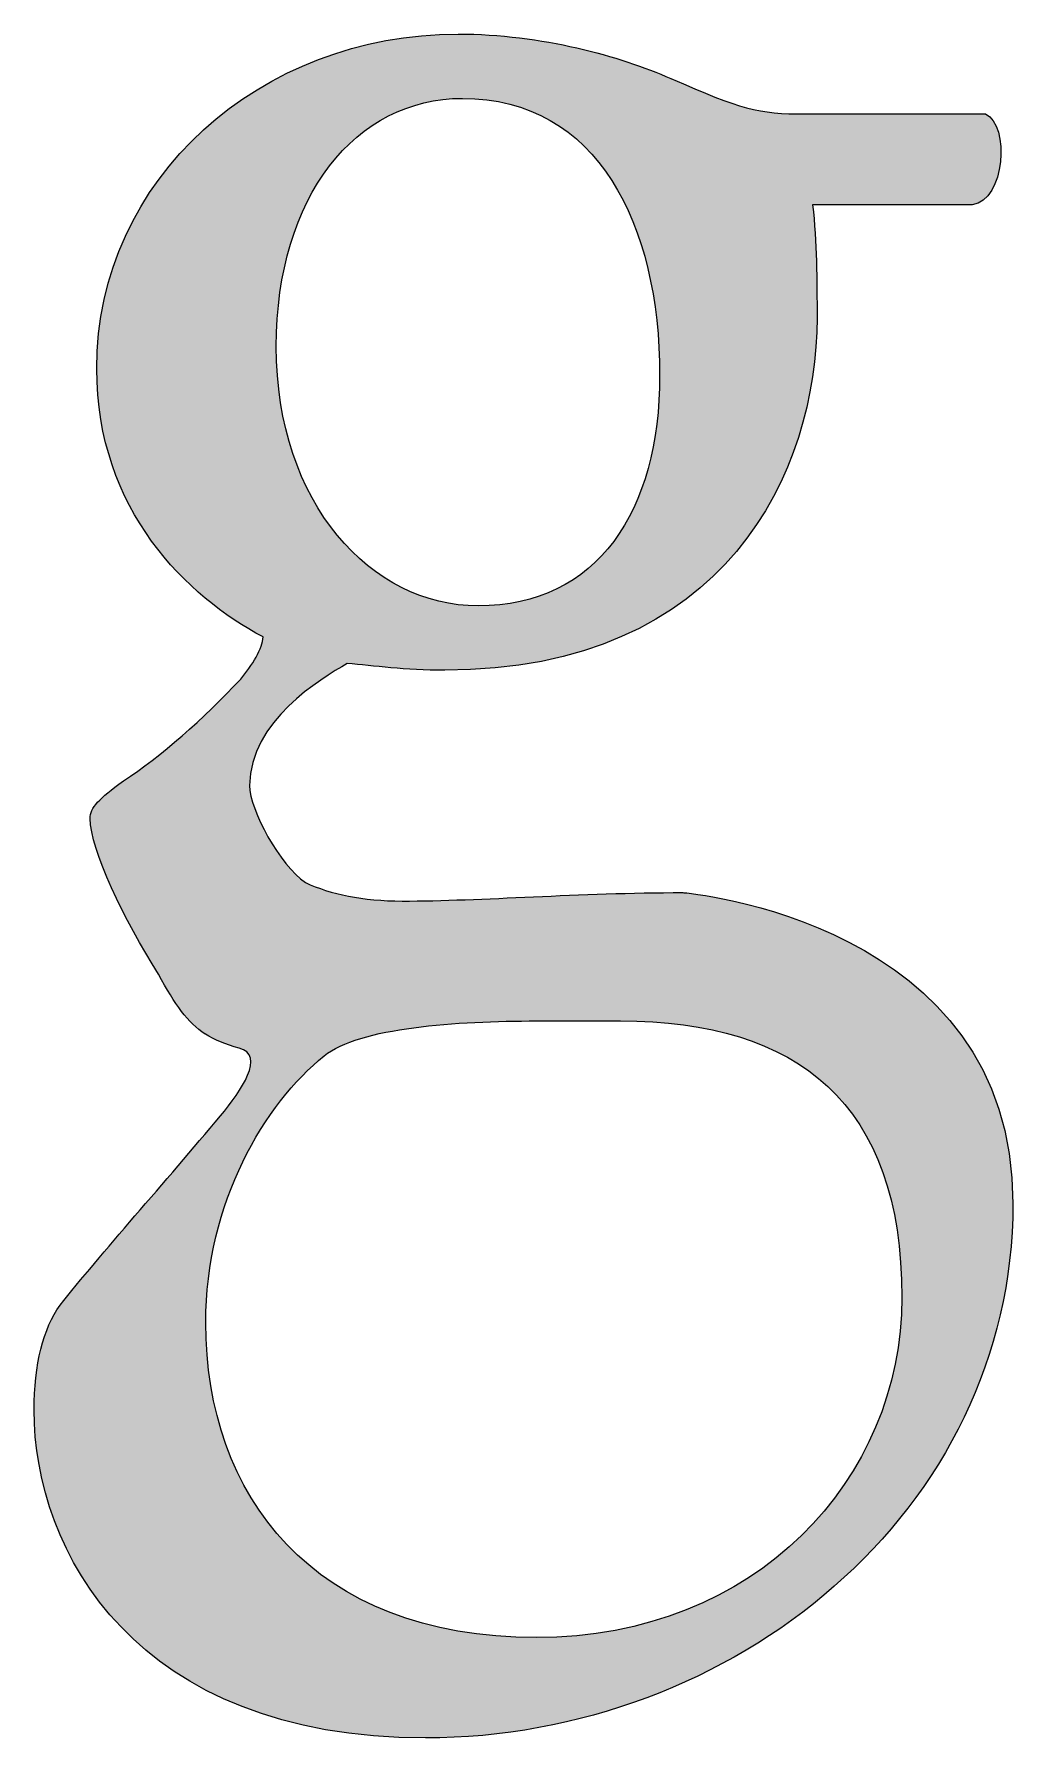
# Paper-space layout 'A1mask (portrait)' of a CAD drawing. Extents: x 0 to 565, y 0 to 805.
# Drawn here: x 461.13 to 469.47, y 79.44 to 93.96 of the extents above; entities that cross this region are included whole.
import ezdxf
from ezdxf.enums import TextEntityAlignment as Align

# ---------------------------------------------------------------- set-up
doc = ezdxf.new("R2010")
doc.units = 0
doc.layers.get('0').update_dxf_attribs({"linetype": 'CONTINUOUS'})
doc.layers.get('Defpoints').update_dxf_attribs({"linetype": 'CONTINUOUS'})
doc.layers.add('JPP_Mask', color=7, linetype='CONTINUOUS')
doc.styles.add('JPP', font='arial.ttf')

# ---------------------------------------------------------------- blocks, each defined once
blk = doc.blocks.new('A1mask (portrait)')
at = {"true_color": 0x0081c6}
h = blk.add_hatch(color=142, dxfattribs=at)
edge = h.paths.add_edge_path()
edge.add_spline(control_points=[(466.656, 86.643), (465.77, 86.643), (464.947, 86.571), (464.264, 86.571), (463.928, 86.571), (463.655, 86.629), (463.441, 86.728), (463.223, 86.88), (462.965, 87.343), (462.965, 87.556), (462.965, 88.104), (463.569, 88.462), (463.796, 88.595), (464.023, 88.576), (464.287, 88.538), (464.627, 88.538), (467.026, 88.538), (467.8, 90.238), (467.8, 91.541), (467.8, 91.862), (467.8, 92.183), (467.762, 92.504), (467.762, 92.504), (469.122, 92.504), (469.122, 92.504), (469.405, 92.542), (469.443, 93.184), (469.236, 93.278), (469.236, 93.278), (467.705, 93.278), (467.705, 93.278), (467.29, 93.278), (467.158, 93.317), (466.553, 93.581), (466.119, 93.77), (465.458, 93.959), (464.741, 93.959), (463.06, 93.959), (461.662, 92.731), (461.662, 91.107), (461.662, 89.898), (462.436, 89.161), (463.079, 88.822), (463.079, 88.727), (462.984, 88.576), (462.889, 88.462), (462.569, 88.123), (462.21, 87.802), (461.889, 87.594), (461.681, 87.443), (461.606, 87.368), (461.606, 87.273), (461.606, 87.011), (461.896, 86.406), (462.188, 85.948), (462.332, 85.685), (462.434, 85.535), (462.587, 85.437), (462.588, 85.437), (462.588, 85.437), (462.588, 85.437), (462.588, 85.437), (462.588, 85.437), (462.588, 85.437), (462.666, 85.387), (462.757, 85.349), (462.877, 85.318), (463.1, 85.259), (462.897, 84.956), (462.716, 84.74), (462.254, 84.185), (461.691, 83.559), (461.349, 83.126), (461.208, 82.933), (461.128, 82.619), (461.128, 82.234), (461.128, 81.03), (461.992, 79.439), (464.464, 79.439), (467.078, 79.439), (469.469, 81.367), (469.469, 83.993), (469.469, 86.401), (466.682, 86.643), (466.656, 86.643)], knot_values=[0, 0, 0, 0, 1, 1, 1, 2, 2, 2, 3, 3, 3, 4, 4, 4, 5, 5, 5, 6, 6, 6, 7, 7, 7, 8, 8, 8, 9, 9, 9, 10, 10, 10, 11, 11, 11, 12, 12, 12, 13, 13, 13, 14, 14, 14, 15, 15, 15, 16, 16, 16, 17, 17, 17, 18, 18, 18, 19, 19, 19, 20, 20, 20, 21, 21, 21, 22, 22, 22, 23, 23, 23, 24, 24, 24, 25, 25, 25, 26, 26, 26, 27, 27, 27, 28, 28, 28, 28], degree=3, periodic=0)
edge = h.paths.add_edge_path(flags=16)
edge.add_spline(control_points=[(464.911, 89.086), (465.93, 89.086), (466.459, 89.898), (466.459, 91.05), (466.459, 92.335), (465.93, 93.411), (464.779, 93.411), (463.871, 93.411), (463.192, 92.58), (463.192, 91.296), (463.192, 89.955), (464.004, 89.086), (464.911, 89.086)], knot_values=[0, 0, 0, 0, 1, 1, 1, 2, 2, 2, 3, 3, 3, 4, 4, 4, 4], degree=3, periodic=0)
edge = h.paths.add_edge_path(flags=16)
edge.add_spline(control_points=[(466.125, 85.549), (466.125, 85.549), (465.41, 85.549), (465.41, 85.549), (464.736, 85.549), (463.896, 85.495), (463.6, 85.251), (463.095, 84.845), (462.591, 84.006), (462.591, 82.976), (462.591, 81.514), (463.495, 80.295), (465.41, 80.295), (467.281, 80.295), (468.523, 81.649), (468.523, 83.193), (468.523, 84.845), (467.64, 85.549), (466.125, 85.549)], knot_values=[0, 0, 0, 0, 1, 1, 1, 2, 2, 2, 3, 3, 3, 4, 4, 4, 5, 5, 5, 6, 6, 6, 6], degree=3, periodic=0)
at = {"layer": 'Defpoints', "color": 142, "true_color": 0x0081c6}
for points, knots in [([(466.656, 86.643), (465.77, 86.643), (464.947, 86.571), (464.264, 86.571), (463.928, 86.571), (463.655, 86.629), (463.441, 86.728), (463.223, 86.88), (462.965, 87.343), (462.965, 87.556), (462.965, 88.104), (463.569, 88.462), (463.796, 88.595), (464.023, 88.576), (464.287, 88.538), (464.627, 88.538), (467.026, 88.538), (467.8, 90.238), (467.8, 91.541), (467.8, 91.862), (467.8, 92.183), (467.762, 92.504), (467.762, 92.504), (469.122, 92.504), (469.122, 92.504), (469.405, 92.542), (469.443, 93.184), (469.236, 93.278), (469.236, 93.278), (467.705, 93.278), (467.705, 93.278), (467.29, 93.278), (467.158, 93.317), (466.553, 93.581), (466.119, 93.77), (465.458, 93.959), (464.741, 93.959), (463.06, 93.959), (461.662, 92.731), (461.662, 91.107), (461.662, 89.898), (462.436, 89.161), (463.079, 88.822), (463.079, 88.727), (462.984, 88.576), (462.889, 88.462), (462.569, 88.123), (462.21, 87.802), (461.889, 87.594), (461.681, 87.443), (461.606, 87.368), (461.606, 87.273), (461.606, 87.011), (461.896, 86.406), (462.188, 85.948), (462.332, 85.685), (462.434, 85.535), (462.587, 85.437), (462.588, 85.437), (462.588, 85.437), (462.588, 85.437), (462.588, 85.437), (462.588, 85.437), (462.588, 85.437), (462.666, 85.387), (462.757, 85.349), (462.877, 85.318), (463.1, 85.259), (462.897, 84.956), (462.716, 84.74), (462.254, 84.185), (461.691, 83.559), (461.349, 83.126), (461.208, 82.933), (461.128, 82.619), (461.128, 82.234), (461.128, 81.03), (461.992, 79.439), (464.464, 79.439), (467.078, 79.439), (469.469, 81.367), (469.469, 83.993), (469.469, 86.401), (466.682, 86.643), (466.656, 86.643)], [0, 0, 0, 0, 1, 1, 1, 2, 2, 2, 3, 3, 3, 4, 4, 4, 5, 5, 5, 6, 6, 6, 7, 7, 7, 8, 8, 8, 9, 9, 9, 10, 10, 10, 11, 11, 11, 12, 12, 12, 13, 13, 13, 14, 14, 14, 15, 15, 15, 16, 16, 16, 17, 17, 17, 18, 18, 18, 19, 19, 19, 20, 20, 20, 21, 21, 21, 22, 22, 22, 23, 23, 23, 24, 24, 24, 25, 25, 25, 26, 26, 26, 27, 27, 27, 28, 28, 28, 28]), ([(464.911, 89.086), (465.93, 89.086), (466.459, 89.898), (466.459, 91.05), (466.459, 92.335), (465.93, 93.411), (464.779, 93.411), (463.871, 93.411), (463.192, 92.58), (463.192, 91.296), (463.192, 89.955), (464.004, 89.086), (464.911, 89.086)], [0, 0, 0, 0, 1, 1, 1, 2, 2, 2, 3, 3, 3, 4, 4, 4, 4]), ([(466.125, 85.549), (466.125, 85.549), (465.41, 85.549), (465.41, 85.549), (464.736, 85.549), (463.896, 85.495), (463.6, 85.251), (463.095, 84.845), (462.591, 84.006), (462.591, 82.976), (462.591, 81.514), (463.495, 80.295), (465.41, 80.295), (467.281, 80.295), (468.523, 81.649), (468.523, 83.193), (468.523, 84.845), (467.64, 85.549), (466.125, 85.549)], [0, 0, 0, 0, 1, 1, 1, 2, 2, 2, 3, 3, 3, 4, 4, 4, 5, 5, 5, 6, 6, 6, 6])]:
    blk.add_open_spline(points, degree=3, knots=knots, dxfattribs=at)
at = {"color": 7, "style": 'JPP'}
for tag, p in [('Client', (498, 115)), ('Project1', (498, 90)), ('Project2', (498, 82.5)), ('Project3', (498, 75)), ('Title1', (498, 57.5)), ('Title2', (498, 50)), ('Title3', (498, 42.5)), ('Status', (390, 7.5))]:
    blk.add_attdef(tag, text='', height=3.5, dxfattribs=at).set_placement(p, align=Align.MIDDLE_LEFT)
at = {"color": 2, "style": 'JPP'}
for tag, p in [('Scale', (417.5, 25)), ('Drawn', (462.5, 25)), ('Checked', (507.5, 25)), ('Date', (552.5, 25))]:
    blk.add_attdef(tag, text='', height=2, dxfattribs=at).set_placement(p, align=Align.MIDDLE_CENTER)
at = {"color": 6, "style": 'JPP'}
for tag, p in [('Ref', (480, 7.5)), ('DrgNo.', (522, 7.5))]:
    blk.add_attdef(tag, text='', height=4, dxfattribs=at).set_placement(p, align=Align.MIDDLE_LEFT)
blk.add_attdef('Rev', text='', height=4, dxfattribs=at).set_placement((556.275, 7.5), align=Align.MIDDLE_CENTER)

psp = doc.layouts.new('A1mask (portrait)')

# ---------------------------------------------------------------- block references
at = {"layer": 'JPP_Mask'}
psp.add_blockref('A1mask (portrait)', (0, 0), dxfattribs=at)

doc.saveas('drawing.dxf')
